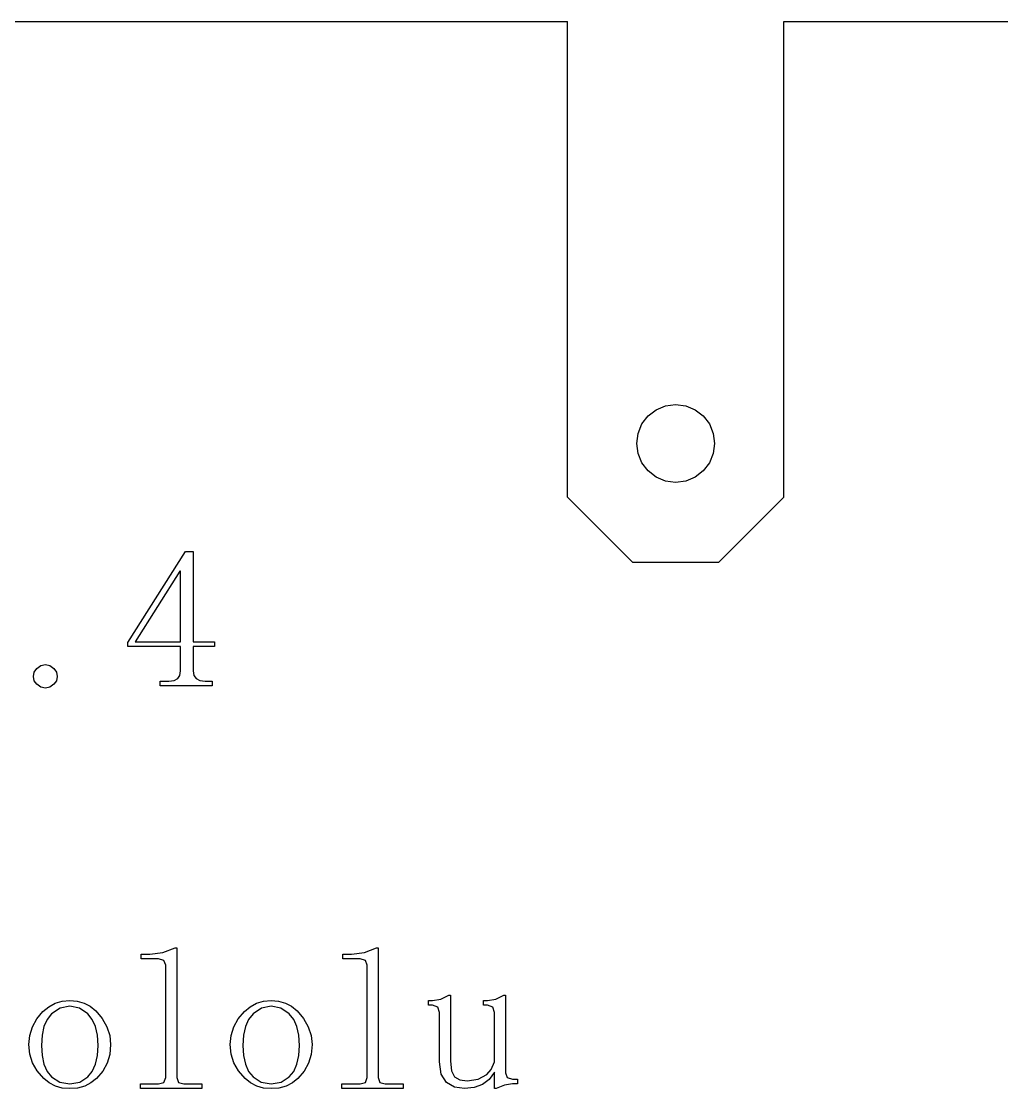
# Model space of a CAD drawing. Extents: x 0 to 621, y -370 to 0.
# Drawn here: x 139.69 to 185, y -289.4 to -240.06 of the extents above; entities that cross this region are included whole.
import ezdxf

# ---------------------------------------------------------------- set-up
doc = ezdxf.new("R2010")
doc.units = 0
doc.layers.get('0').update_dxf_attribs({"linetype": 'CONTINUOUS'})

# ---------------------------------------------------------------- blocks, each defined once
blk = doc.blocks.new('BLOCK_821')
at = {"color": 7}
blk.add_lwpolyline([(141.197, -270.706), (141.006, -270.843)], dxfattribs=at)
blk = doc.blocks.new('BLOCK_822')
at = {"color": 7}
blk.add_lwpolyline([(141.006, -270.843), (140.797, -270.888)], dxfattribs=at)
blk = doc.blocks.new('BLOCK_823')
at = {"color": 7}
blk.add_lwpolyline([(140.797, -270.888), (140.588, -270.843)], dxfattribs=at)
blk = doc.blocks.new('BLOCK_824')
at = {"color": 7}
blk.add_lwpolyline([(140.588, -270.843), (140.397, -270.706)], dxfattribs=at)
blk = doc.blocks.new('BLOCK_825')
at = {"color": 7}
blk.add_lwpolyline([(140.397, -270.706), (140.288, -270.543)], dxfattribs=at)
blk = doc.blocks.new('BLOCK_826')
at = {"color": 7}
blk.add_lwpolyline([(140.288, -270.543), (140.251, -270.343)], dxfattribs=at)
blk = doc.blocks.new('BLOCK_827')
at = {"color": 7}
blk.add_lwpolyline([(140.251, -270.343), (140.288, -270.143)], dxfattribs=at)
blk = doc.blocks.new('BLOCK_828')
at = {"color": 7}
blk.add_lwpolyline([(140.288, -270.143), (140.397, -269.979)], dxfattribs=at)
blk = doc.blocks.new('BLOCK_829')
at = {"color": 7}
blk.add_lwpolyline([(140.397, -269.979), (140.588, -269.843)], dxfattribs=at)
blk = doc.blocks.new('BLOCK_830')
at = {"color": 7}
blk.add_lwpolyline([(140.588, -269.843), (140.797, -269.797)], dxfattribs=at)
blk = doc.blocks.new('BLOCK_831')
at = {"color": 7}
blk.add_lwpolyline([(140.797, -269.797), (141.006, -269.843)], dxfattribs=at)
blk = doc.blocks.new('BLOCK_832')
at = {"color": 7}
blk.add_lwpolyline([(141.006, -269.843), (141.197, -269.979)], dxfattribs=at)
blk = doc.blocks.new('BLOCK_833')
at = {"color": 7}
blk.add_lwpolyline([(141.197, -269.979), (141.306, -270.143)], dxfattribs=at)
blk = doc.blocks.new('BLOCK_834')
at = {"color": 7}
blk.add_lwpolyline([(141.306, -270.143), (141.342, -270.343)], dxfattribs=at)
blk = doc.blocks.new('BLOCK_835')
at = {"color": 7}
blk.add_lwpolyline([(141.342, -270.343), (141.306, -270.543)], dxfattribs=at)
blk = doc.blocks.new('BLOCK_836')
at = {"color": 7}
blk.add_lwpolyline([(141.306, -270.543), (141.197, -270.706)], dxfattribs=at)
blk = doc.blocks.new('BLOCK_837')
at = {"color": 7}
blk.add_lwpolyline([(147.633, -270.088), (147.667, -270.295)], dxfattribs=at)
blk = doc.blocks.new('BLOCK_838')
at = {"color": 7}
blk.add_lwpolyline([(147.667, -270.295), (147.77, -270.443)], dxfattribs=at)
blk = doc.blocks.new('BLOCK_839')
at = {"color": 7}
blk.add_lwpolyline([(147.77, -270.443), (147.94, -270.531)], dxfattribs=at)
blk = doc.blocks.new('BLOCK_840')
at = {"color": 7}
blk.add_lwpolyline([(147.94, -270.531), (148.179, -270.561)], dxfattribs=at)
blk = doc.blocks.new('BLOCK_841')
at = {"color": 7}
blk.add_lwpolyline([(148.179, -270.561), (148.506, -270.561)], dxfattribs=at)
blk = doc.blocks.new('BLOCK_842')
at = {"color": 7}
blk.add_lwpolyline([(148.506, -270.561), (148.506, -270.779)], dxfattribs=at)
blk = doc.blocks.new('BLOCK_843')
at = {"color": 7}
blk.add_lwpolyline([(148.506, -270.779), (146.106, -270.779)], dxfattribs=at)
blk = doc.blocks.new('BLOCK_844')
at = {"color": 7}
blk.add_lwpolyline([(146.106, -270.779), (146.106, -270.561)], dxfattribs=at)
blk = doc.blocks.new('BLOCK_845')
at = {"color": 7}
blk.add_lwpolyline([(146.106, -270.561), (146.506, -270.561)], dxfattribs=at)
blk = doc.blocks.new('BLOCK_846')
at = {"color": 7}
blk.add_lwpolyline([(146.506, -270.561), (146.745, -270.531)], dxfattribs=at)
blk = doc.blocks.new('BLOCK_847')
at = {"color": 7}
blk.add_lwpolyline([(146.745, -270.531), (146.915, -270.443)], dxfattribs=at)
blk = doc.blocks.new('BLOCK_848')
at = {"color": 7}
blk.add_lwpolyline([(146.915, -270.443), (147.017, -270.295)], dxfattribs=at)
blk = doc.blocks.new('BLOCK_849')
at = {"color": 7}
blk.add_lwpolyline([(147.017, -270.295), (147.051, -270.088)], dxfattribs=at)
blk = doc.blocks.new('BLOCK_850')
at = {"color": 7}
blk.add_lwpolyline([(147.051, -270.088), (147.051, -268.961)], dxfattribs=at)
blk = doc.blocks.new('BLOCK_851')
at = {"color": 7}
blk.add_lwpolyline([(147.051, -268.961), (144.615, -268.961)], dxfattribs=at)
blk = doc.blocks.new('BLOCK_852')
at = {"color": 7}
blk.add_lwpolyline([(144.615, -268.961), (144.615, -268.779)], dxfattribs=at)
blk = doc.blocks.new('BLOCK_853')
at = {"color": 7}
blk.add_lwpolyline([(144.615, -268.779), (147.27, -264.561)], dxfattribs=at)
blk = doc.blocks.new('BLOCK_854')
at = {"color": 7}
blk.add_lwpolyline([(147.27, -264.561), (147.633, -264.561)], dxfattribs=at)
blk = doc.blocks.new('BLOCK_855')
at = {"color": 7}
blk.add_lwpolyline([(147.633, -264.561), (147.633, -268.743)], dxfattribs=at)
blk = doc.blocks.new('BLOCK_856')
at = {"color": 7}
blk.add_lwpolyline([(147.633, -268.743), (148.615, -268.743)], dxfattribs=at)
blk = doc.blocks.new('BLOCK_857')
at = {"color": 7}
blk.add_lwpolyline([(148.615, -268.743), (148.615, -268.961)], dxfattribs=at)
blk = doc.blocks.new('BLOCK_858')
at = {"color": 7}
blk.add_lwpolyline([(148.615, -268.961), (147.633, -268.961)], dxfattribs=at)
blk = doc.blocks.new('BLOCK_859')
at = {"color": 7}
blk.add_lwpolyline([(147.633, -268.961), (147.633, -270.088)], dxfattribs=at)
blk = doc.blocks.new('BLOCK_860')
at = {"color": 7}
blk.add_lwpolyline([(147.015, -265.47), (144.942, -268.743)], dxfattribs=at)
blk = doc.blocks.new('BLOCK_861')
at = {"color": 7}
blk.add_lwpolyline([(144.942, -268.743), (147.051, -268.743)], dxfattribs=at)
blk = doc.blocks.new('BLOCK_862')
at = {"color": 7}
blk.add_lwpolyline([(147.051, -268.743), (147.051, -265.47)], dxfattribs=at)
blk = doc.blocks.new('BLOCK_863')
at = {"color": 7}
blk.add_lwpolyline([(147.051, -265.47), (147.015, -265.47)], dxfattribs=at)
blk = doc.blocks.new('BLOCK_1643')
at = {"color": 7}
blk.add_lwpolyline([(141.924, -285.324), (142.272, -285.354)], dxfattribs=at)
blk = doc.blocks.new('BLOCK_1644')
at = {"color": 7}
blk.add_lwpolyline([(142.272, -285.354), (142.588, -285.443)], dxfattribs=at)
blk = doc.blocks.new('BLOCK_1645')
at = {"color": 7}
blk.add_lwpolyline([(142.588, -285.443), (142.872, -285.59)], dxfattribs=at)
blk = doc.blocks.new('BLOCK_1646')
at = {"color": 7}
blk.add_lwpolyline([(142.872, -285.59), (143.124, -285.797)], dxfattribs=at)
blk = doc.blocks.new('BLOCK_1647')
at = {"color": 7}
blk.add_lwpolyline([(143.124, -285.797), (143.426, -286.154)], dxfattribs=at)
blk = doc.blocks.new('BLOCK_1648')
at = {"color": 7}
blk.add_lwpolyline([(143.426, -286.154), (143.642, -286.534)], dxfattribs=at)
blk = doc.blocks.new('BLOCK_1649')
at = {"color": 7}
blk.add_lwpolyline([(143.642, -286.534), (143.772, -286.936)], dxfattribs=at)
blk = doc.blocks.new('BLOCK_1650')
at = {"color": 7}
blk.add_lwpolyline([(143.772, -286.936), (143.815, -287.361)], dxfattribs=at)
blk = doc.blocks.new('BLOCK_1651')
at = {"color": 7}
blk.add_lwpolyline([(143.815, -287.361), (143.774, -287.813)], dxfattribs=at)
blk = doc.blocks.new('BLOCK_1652')
at = {"color": 7}
blk.add_lwpolyline([(143.774, -287.813), (143.651, -288.224)], dxfattribs=at)
blk = doc.blocks.new('BLOCK_1653')
at = {"color": 7}
blk.add_lwpolyline([(143.651, -288.224), (143.447, -288.595)], dxfattribs=at)
blk = doc.blocks.new('BLOCK_1654')
at = {"color": 7}
blk.add_lwpolyline([(143.447, -288.595), (143.16, -288.924)], dxfattribs=at)
blk = doc.blocks.new('BLOCK_1655')
at = {"color": 7}
blk.add_lwpolyline([(143.16, -288.924), (142.906, -289.131)], dxfattribs=at)
blk = doc.blocks.new('BLOCK_1656')
at = {"color": 7}
blk.add_lwpolyline([(142.906, -289.131), (142.615, -289.279)], dxfattribs=at)
blk = doc.blocks.new('BLOCK_1657')
at = {"color": 7}
blk.add_lwpolyline([(142.615, -289.279), (142.288, -289.368)], dxfattribs=at)
blk = doc.blocks.new('BLOCK_1658')
at = {"color": 7}
blk.add_lwpolyline([(142.288, -289.368), (141.924, -289.397)], dxfattribs=at)
blk = doc.blocks.new('BLOCK_1659')
at = {"color": 7}
blk.add_lwpolyline([(141.924, -289.397), (141.576, -289.368)], dxfattribs=at)
blk = doc.blocks.new('BLOCK_1660')
at = {"color": 7}
blk.add_lwpolyline([(141.576, -289.368), (141.26, -289.279)], dxfattribs=at)
blk = doc.blocks.new('BLOCK_1661')
at = {"color": 7}
blk.add_lwpolyline([(141.26, -289.279), (140.976, -289.131)], dxfattribs=at)
blk = doc.blocks.new('BLOCK_1662')
at = {"color": 7}
blk.add_lwpolyline([(140.976, -289.131), (140.724, -288.924)], dxfattribs=at)
blk = doc.blocks.new('BLOCK_1663')
at = {"color": 7}
blk.add_lwpolyline([(140.724, -288.924), (140.422, -288.581)], dxfattribs=at)
blk = doc.blocks.new('BLOCK_1664')
at = {"color": 7}
blk.add_lwpolyline([(140.422, -288.581), (140.206, -288.206)], dxfattribs=at)
blk = doc.blocks.new('BLOCK_1665')
at = {"color": 7}
blk.add_lwpolyline([(140.206, -288.206), (140.076, -287.799)], dxfattribs=at)
blk = doc.blocks.new('BLOCK_1666')
at = {"color": 7}
blk.add_lwpolyline([(140.076, -287.799), (140.033, -287.361)], dxfattribs=at)
blk = doc.blocks.new('BLOCK_1667')
at = {"color": 7}
blk.add_lwpolyline([(140.033, -287.361), (140.074, -286.938)], dxfattribs=at)
blk = doc.blocks.new('BLOCK_1668')
at = {"color": 7}
blk.add_lwpolyline([(140.074, -286.938), (140.197, -286.543)], dxfattribs=at)
blk = doc.blocks.new('BLOCK_1669')
at = {"color": 7}
blk.add_lwpolyline([(140.197, -286.543), (140.401, -286.174)], dxfattribs=at)
blk = doc.blocks.new('BLOCK_1670')
at = {"color": 7}
blk.add_lwpolyline([(140.401, -286.174), (140.688, -285.834)], dxfattribs=at)
blk = doc.blocks.new('BLOCK_1671')
at = {"color": 7}
blk.add_lwpolyline([(140.688, -285.834), (140.956, -285.611)], dxfattribs=at)
blk = doc.blocks.new('BLOCK_1672')
at = {"color": 7}
blk.add_lwpolyline([(140.956, -285.611), (141.251, -285.452)], dxfattribs=at)
blk = doc.blocks.new('BLOCK_1673')
at = {"color": 7}
blk.add_lwpolyline([(141.251, -285.452), (141.574, -285.356)], dxfattribs=at)
blk = doc.blocks.new('BLOCK_1674')
at = {"color": 7}
blk.add_lwpolyline([(141.574, -285.356), (141.924, -285.324)], dxfattribs=at)
blk = doc.blocks.new('BLOCK_1675')
at = {"color": 7}
blk.add_lwpolyline([(141.924, -285.579), (141.479, -285.67)], dxfattribs=at)
blk = doc.blocks.new('BLOCK_1676')
at = {"color": 7}
blk.add_lwpolyline([(141.479, -285.67), (141.088, -285.943)], dxfattribs=at)
blk = doc.blocks.new('BLOCK_1677')
at = {"color": 7}
blk.add_lwpolyline([(141.088, -285.943), (140.881, -286.197)], dxfattribs=at)
blk = doc.blocks.new('BLOCK_1678')
at = {"color": 7}
blk.add_lwpolyline([(140.881, -286.197), (140.733, -286.524)], dxfattribs=at)
blk = doc.blocks.new('BLOCK_1679')
at = {"color": 7}
blk.add_lwpolyline([(140.733, -286.524), (140.645, -286.924)], dxfattribs=at)
blk = doc.blocks.new('BLOCK_1680')
at = {"color": 7}
blk.add_lwpolyline([(140.645, -286.924), (140.615, -287.397)], dxfattribs=at)
blk = doc.blocks.new('BLOCK_1681')
at = {"color": 7}
blk.add_lwpolyline([(140.615, -287.397), (140.645, -287.87)], dxfattribs=at)
blk = doc.blocks.new('BLOCK_1682')
at = {"color": 7}
blk.add_lwpolyline([(140.645, -287.87), (140.733, -288.27)], dxfattribs=at)
blk = doc.blocks.new('BLOCK_1683')
at = {"color": 7}
blk.add_lwpolyline([(140.733, -288.27), (140.881, -288.597)], dxfattribs=at)
blk = doc.blocks.new('BLOCK_1684')
at = {"color": 7}
blk.add_lwpolyline([(140.881, -288.597), (141.088, -288.852)], dxfattribs=at)
blk = doc.blocks.new('BLOCK_1685')
at = {"color": 7}
blk.add_lwpolyline([(141.088, -288.852), (141.46, -289.097)], dxfattribs=at)
blk = doc.blocks.new('BLOCK_1686')
at = {"color": 7}
blk.add_lwpolyline([(141.46, -289.097), (141.924, -289.179)], dxfattribs=at)
blk = doc.blocks.new('BLOCK_1687')
at = {"color": 7}
blk.add_lwpolyline([(141.924, -289.179), (142.388, -289.097)], dxfattribs=at)
blk = doc.blocks.new('BLOCK_1688')
at = {"color": 7}
blk.add_lwpolyline([(142.388, -289.097), (142.76, -288.852)], dxfattribs=at)
blk = doc.blocks.new('BLOCK_1689')
at = {"color": 7}
blk.add_lwpolyline([(142.76, -288.852), (142.967, -288.597)], dxfattribs=at)
blk = doc.blocks.new('BLOCK_1690')
at = {"color": 7}
blk.add_lwpolyline([(142.967, -288.597), (143.115, -288.27)], dxfattribs=at)
blk = doc.blocks.new('BLOCK_1691')
at = {"color": 7}
blk.add_lwpolyline([(143.115, -288.27), (143.204, -287.87)], dxfattribs=at)
blk = doc.blocks.new('BLOCK_1692')
at = {"color": 7}
blk.add_lwpolyline([(143.204, -287.87), (143.233, -287.397)], dxfattribs=at)
blk = doc.blocks.new('BLOCK_1693')
at = {"color": 7}
blk.add_lwpolyline([(143.233, -287.397), (143.204, -286.924)], dxfattribs=at)
blk = doc.blocks.new('BLOCK_1694')
at = {"color": 7}
blk.add_lwpolyline([(143.204, -286.924), (143.115, -286.524)], dxfattribs=at)
blk = doc.blocks.new('BLOCK_1695')
at = {"color": 7}
blk.add_lwpolyline([(143.115, -286.524), (142.967, -286.197)], dxfattribs=at)
blk = doc.blocks.new('BLOCK_1696')
at = {"color": 7}
blk.add_lwpolyline([(142.967, -286.197), (142.76, -285.943)], dxfattribs=at)
blk = doc.blocks.new('BLOCK_1697')
at = {"color": 7}
blk.add_lwpolyline([(142.76, -285.943), (142.37, -285.67)], dxfattribs=at)
blk = doc.blocks.new('BLOCK_1698')
at = {"color": 7}
blk.add_lwpolyline([(142.37, -285.67), (141.924, -285.579)], dxfattribs=at)
blk = doc.blocks.new('BLOCK_1699')
at = {"color": 7}
blk.add_lwpolyline([(145.633, -283.179), (146.233, -283.106)], dxfattribs=at)
blk = doc.blocks.new('BLOCK_1700')
at = {"color": 7}
blk.add_lwpolyline([(146.233, -283.106), (146.797, -282.888)], dxfattribs=at)
blk = doc.blocks.new('BLOCK_1701')
at = {"color": 7}
blk.add_lwpolyline([(146.797, -282.888), (146.87, -282.888)], dxfattribs=at)
blk = doc.blocks.new('BLOCK_1702')
at = {"color": 7}
blk.add_lwpolyline([(146.87, -282.888), (146.87, -288.888)], dxfattribs=at)
blk = doc.blocks.new('BLOCK_1703')
at = {"color": 7}
blk.add_lwpolyline([(146.87, -288.888), (146.951, -289.106)], dxfattribs=at)
blk = doc.blocks.new('BLOCK_1704')
at = {"color": 7}
blk.add_lwpolyline([(146.951, -289.106), (147.197, -289.179)], dxfattribs=at)
blk = doc.blocks.new('BLOCK_1705')
at = {"color": 7}
blk.add_lwpolyline([(147.197, -289.179), (148.033, -289.179)], dxfattribs=at)
blk = doc.blocks.new('BLOCK_1706')
at = {"color": 7}
blk.add_lwpolyline([(148.033, -289.179), (148.033, -289.397)], dxfattribs=at)
blk = doc.blocks.new('BLOCK_1707')
at = {"color": 7}
blk.add_lwpolyline([(148.033, -289.397), (145.197, -289.397)], dxfattribs=at)
blk = doc.blocks.new('BLOCK_1708')
at = {"color": 7}
blk.add_lwpolyline([(145.197, -289.397), (145.197, -289.179)], dxfattribs=at)
blk = doc.blocks.new('BLOCK_1709')
at = {"color": 7}
blk.add_lwpolyline([(145.197, -289.179), (146.033, -289.179)], dxfattribs=at)
blk = doc.blocks.new('BLOCK_1710')
at = {"color": 7}
blk.add_lwpolyline([(146.033, -289.179), (146.279, -289.106)], dxfattribs=at)
blk = doc.blocks.new('BLOCK_1711')
at = {"color": 7}
blk.add_lwpolyline([(146.279, -289.106), (146.36, -288.888)], dxfattribs=at)
blk = doc.blocks.new('BLOCK_1712')
at = {"color": 7}
blk.add_lwpolyline([(146.36, -288.888), (146.36, -283.688)], dxfattribs=at)
blk = doc.blocks.new('BLOCK_1713')
at = {"color": 7}
blk.add_lwpolyline([(146.36, -283.688), (146.279, -283.47)], dxfattribs=at)
blk = doc.blocks.new('BLOCK_1714')
at = {"color": 7}
blk.add_lwpolyline([(146.279, -283.47), (146.033, -283.397)], dxfattribs=at)
blk = doc.blocks.new('BLOCK_1715')
at = {"color": 7}
blk.add_lwpolyline([(146.033, -283.397), (145.233, -283.397)], dxfattribs=at)
blk = doc.blocks.new('BLOCK_1716')
at = {"color": 7}
blk.add_lwpolyline([(145.233, -283.397), (145.233, -283.179)], dxfattribs=at)
blk = doc.blocks.new('BLOCK_1717')
at = {"color": 7}
blk.add_lwpolyline([(145.233, -283.179), (145.633, -283.179)], dxfattribs=at)
blk = doc.blocks.new('BLOCK_1718')
at = {"color": 7}
blk.add_lwpolyline([(151.233, -285.324), (151.581, -285.354)], dxfattribs=at)
blk = doc.blocks.new('BLOCK_1719')
at = {"color": 7}
blk.add_lwpolyline([(151.581, -285.354), (151.897, -285.443)], dxfattribs=at)
blk = doc.blocks.new('BLOCK_1720')
at = {"color": 7}
blk.add_lwpolyline([(151.897, -285.443), (152.181, -285.59)], dxfattribs=at)
blk = doc.blocks.new('BLOCK_1721')
at = {"color": 7}
blk.add_lwpolyline([(152.181, -285.59), (152.433, -285.797)], dxfattribs=at)
blk = doc.blocks.new('BLOCK_1722')
at = {"color": 7}
blk.add_lwpolyline([(152.433, -285.797), (152.735, -286.154)], dxfattribs=at)
blk = doc.blocks.new('BLOCK_1723')
at = {"color": 7}
blk.add_lwpolyline([(152.735, -286.154), (152.951, -286.534)], dxfattribs=at)
blk = doc.blocks.new('BLOCK_1724')
at = {"color": 7}
blk.add_lwpolyline([(152.951, -286.534), (153.081, -286.936)], dxfattribs=at)
blk = doc.blocks.new('BLOCK_1725')
at = {"color": 7}
blk.add_lwpolyline([(153.081, -286.936), (153.124, -287.361)], dxfattribs=at)
blk = doc.blocks.new('BLOCK_1726')
at = {"color": 7}
blk.add_lwpolyline([(153.124, -287.361), (153.083, -287.813)], dxfattribs=at)
blk = doc.blocks.new('BLOCK_1727')
at = {"color": 7}
blk.add_lwpolyline([(153.083, -287.813), (152.96, -288.224)], dxfattribs=at)
blk = doc.blocks.new('BLOCK_1728')
at = {"color": 7}
blk.add_lwpolyline([(152.96, -288.224), (152.756, -288.595)], dxfattribs=at)
blk = doc.blocks.new('BLOCK_1729')
at = {"color": 7}
blk.add_lwpolyline([(152.756, -288.595), (152.47, -288.924)], dxfattribs=at)
blk = doc.blocks.new('BLOCK_1730')
at = {"color": 7}
blk.add_lwpolyline([(152.47, -288.924), (152.215, -289.131)], dxfattribs=at)
blk = doc.blocks.new('BLOCK_1731')
at = {"color": 7}
blk.add_lwpolyline([(152.215, -289.131), (151.924, -289.279)], dxfattribs=at)
blk = doc.blocks.new('BLOCK_1732')
at = {"color": 7}
blk.add_lwpolyline([(151.924, -289.279), (151.597, -289.368)], dxfattribs=at)
blk = doc.blocks.new('BLOCK_1733')
at = {"color": 7}
blk.add_lwpolyline([(151.597, -289.368), (151.233, -289.397)], dxfattribs=at)
blk = doc.blocks.new('BLOCK_1734')
at = {"color": 7}
blk.add_lwpolyline([(151.233, -289.397), (150.885, -289.368)], dxfattribs=at)
blk = doc.blocks.new('BLOCK_1735')
at = {"color": 7}
blk.add_lwpolyline([(150.885, -289.368), (150.57, -289.279)], dxfattribs=at)
blk = doc.blocks.new('BLOCK_1736')
at = {"color": 7}
blk.add_lwpolyline([(150.57, -289.279), (150.285, -289.131)], dxfattribs=at)
blk = doc.blocks.new('BLOCK_1737')
at = {"color": 7}
blk.add_lwpolyline([(150.285, -289.131), (150.033, -288.924)], dxfattribs=at)
blk = doc.blocks.new('BLOCK_1738')
at = {"color": 7}
blk.add_lwpolyline([(150.033, -288.924), (149.731, -288.581)], dxfattribs=at)
blk = doc.blocks.new('BLOCK_1739')
at = {"color": 7}
blk.add_lwpolyline([(149.731, -288.581), (149.515, -288.206)], dxfattribs=at)
blk = doc.blocks.new('BLOCK_1740')
at = {"color": 7}
blk.add_lwpolyline([(149.515, -288.206), (149.385, -287.799)], dxfattribs=at)
blk = doc.blocks.new('BLOCK_1741')
at = {"color": 7}
blk.add_lwpolyline([(149.385, -287.799), (149.342, -287.361)], dxfattribs=at)
blk = doc.blocks.new('BLOCK_1742')
at = {"color": 7}
blk.add_lwpolyline([(149.342, -287.361), (149.383, -286.938)], dxfattribs=at)
blk = doc.blocks.new('BLOCK_1743')
at = {"color": 7}
blk.add_lwpolyline([(149.383, -286.938), (149.506, -286.543)], dxfattribs=at)
blk = doc.blocks.new('BLOCK_1744')
at = {"color": 7}
blk.add_lwpolyline([(149.506, -286.543), (149.71, -286.174)], dxfattribs=at)
blk = doc.blocks.new('BLOCK_1745')
at = {"color": 7}
blk.add_lwpolyline([(149.71, -286.174), (149.997, -285.834)], dxfattribs=at)
blk = doc.blocks.new('BLOCK_1746')
at = {"color": 7}
blk.add_lwpolyline([(149.997, -285.834), (150.265, -285.611)], dxfattribs=at)
blk = doc.blocks.new('BLOCK_1747')
at = {"color": 7}
blk.add_lwpolyline([(150.265, -285.611), (150.56, -285.452)], dxfattribs=at)
blk = doc.blocks.new('BLOCK_1748')
at = {"color": 7}
blk.add_lwpolyline([(150.56, -285.452), (150.883, -285.356)], dxfattribs=at)
blk = doc.blocks.new('BLOCK_1749')
at = {"color": 7}
blk.add_lwpolyline([(150.883, -285.356), (151.233, -285.324)], dxfattribs=at)
blk = doc.blocks.new('BLOCK_1750')
at = {"color": 7}
blk.add_lwpolyline([(151.233, -285.579), (150.788, -285.67)], dxfattribs=at)
blk = doc.blocks.new('BLOCK_1751')
at = {"color": 7}
blk.add_lwpolyline([(150.788, -285.67), (150.397, -285.943)], dxfattribs=at)
blk = doc.blocks.new('BLOCK_1752')
at = {"color": 7}
blk.add_lwpolyline([(150.397, -285.943), (150.19, -286.197)], dxfattribs=at)
blk = doc.blocks.new('BLOCK_1753')
at = {"color": 7}
blk.add_lwpolyline([(150.19, -286.197), (150.042, -286.524)], dxfattribs=at)
blk = doc.blocks.new('BLOCK_1754')
at = {"color": 7}
blk.add_lwpolyline([(150.042, -286.524), (149.954, -286.924)], dxfattribs=at)
blk = doc.blocks.new('BLOCK_1755')
at = {"color": 7}
blk.add_lwpolyline([(149.954, -286.924), (149.924, -287.397)], dxfattribs=at)
blk = doc.blocks.new('BLOCK_1756')
at = {"color": 7}
blk.add_lwpolyline([(149.924, -287.397), (149.954, -287.87)], dxfattribs=at)
blk = doc.blocks.new('BLOCK_1757')
at = {"color": 7}
blk.add_lwpolyline([(149.954, -287.87), (150.042, -288.27)], dxfattribs=at)
blk = doc.blocks.new('BLOCK_1758')
at = {"color": 7}
blk.add_lwpolyline([(150.042, -288.27), (150.19, -288.597)], dxfattribs=at)
blk = doc.blocks.new('BLOCK_1759')
at = {"color": 7}
blk.add_lwpolyline([(150.19, -288.597), (150.397, -288.852)], dxfattribs=at)
blk = doc.blocks.new('BLOCK_1760')
at = {"color": 7}
blk.add_lwpolyline([(150.397, -288.852), (150.77, -289.097)], dxfattribs=at)
blk = doc.blocks.new('BLOCK_1761')
at = {"color": 7}
blk.add_lwpolyline([(150.77, -289.097), (151.233, -289.179)], dxfattribs=at)
blk = doc.blocks.new('BLOCK_1762')
at = {"color": 7}
blk.add_lwpolyline([(151.233, -289.179), (151.697, -289.097)], dxfattribs=at)
blk = doc.blocks.new('BLOCK_1763')
at = {"color": 7}
blk.add_lwpolyline([(151.697, -289.097), (152.07, -288.852)], dxfattribs=at)
blk = doc.blocks.new('BLOCK_1764')
at = {"color": 7}
blk.add_lwpolyline([(152.07, -288.852), (152.276, -288.597)], dxfattribs=at)
blk = doc.blocks.new('BLOCK_1765')
at = {"color": 7}
blk.add_lwpolyline([(152.276, -288.597), (152.424, -288.27)], dxfattribs=at)
blk = doc.blocks.new('BLOCK_1766')
at = {"color": 7}
blk.add_lwpolyline([(152.424, -288.27), (152.513, -287.87)], dxfattribs=at)
blk = doc.blocks.new('BLOCK_1767')
at = {"color": 7}
blk.add_lwpolyline([(152.513, -287.87), (152.542, -287.397)], dxfattribs=at)
blk = doc.blocks.new('BLOCK_1768')
at = {"color": 7}
blk.add_lwpolyline([(152.542, -287.397), (152.513, -286.924)], dxfattribs=at)
blk = doc.blocks.new('BLOCK_1769')
at = {"color": 7}
blk.add_lwpolyline([(152.513, -286.924), (152.424, -286.524)], dxfattribs=at)
blk = doc.blocks.new('BLOCK_1770')
at = {"color": 7}
blk.add_lwpolyline([(152.424, -286.524), (152.276, -286.197)], dxfattribs=at)
blk = doc.blocks.new('BLOCK_1771')
at = {"color": 7}
blk.add_lwpolyline([(152.276, -286.197), (152.07, -285.943)], dxfattribs=at)
blk = doc.blocks.new('BLOCK_1772')
at = {"color": 7}
blk.add_lwpolyline([(152.07, -285.943), (151.679, -285.67)], dxfattribs=at)
blk = doc.blocks.new('BLOCK_1773')
at = {"color": 7}
blk.add_lwpolyline([(151.679, -285.67), (151.233, -285.579)], dxfattribs=at)
blk = doc.blocks.new('BLOCK_1774')
at = {"color": 7}
blk.add_lwpolyline([(154.942, -283.179), (155.542, -283.106)], dxfattribs=at)
blk = doc.blocks.new('BLOCK_1775')
at = {"color": 7}
blk.add_lwpolyline([(155.542, -283.106), (156.106, -282.888)], dxfattribs=at)
blk = doc.blocks.new('BLOCK_1776')
at = {"color": 7}
blk.add_lwpolyline([(156.106, -282.888), (156.179, -282.888)], dxfattribs=at)
blk = doc.blocks.new('BLOCK_1777')
at = {"color": 7}
blk.add_lwpolyline([(156.179, -282.888), (156.179, -288.888)], dxfattribs=at)
blk = doc.blocks.new('BLOCK_1778')
at = {"color": 7}
blk.add_lwpolyline([(156.179, -288.888), (156.26, -289.106)], dxfattribs=at)
blk = doc.blocks.new('BLOCK_1779')
at = {"color": 7}
blk.add_lwpolyline([(156.26, -289.106), (156.506, -289.179)], dxfattribs=at)
blk = doc.blocks.new('BLOCK_1780')
at = {"color": 7}
blk.add_lwpolyline([(156.506, -289.179), (157.342, -289.179)], dxfattribs=at)
blk = doc.blocks.new('BLOCK_1781')
at = {"color": 7}
blk.add_lwpolyline([(157.342, -289.179), (157.342, -289.397)], dxfattribs=at)
blk = doc.blocks.new('BLOCK_1782')
at = {"color": 7}
blk.add_lwpolyline([(157.342, -289.397), (154.506, -289.397)], dxfattribs=at)
blk = doc.blocks.new('BLOCK_1783')
at = {"color": 7}
blk.add_lwpolyline([(154.506, -289.397), (154.506, -289.179)], dxfattribs=at)
blk = doc.blocks.new('BLOCK_1784')
at = {"color": 7}
blk.add_lwpolyline([(154.506, -289.179), (155.342, -289.179)], dxfattribs=at)
blk = doc.blocks.new('BLOCK_1785')
at = {"color": 7}
blk.add_lwpolyline([(155.342, -289.179), (155.588, -289.106)], dxfattribs=at)
blk = doc.blocks.new('BLOCK_1786')
at = {"color": 7}
blk.add_lwpolyline([(155.588, -289.106), (155.67, -288.888)], dxfattribs=at)
blk = doc.blocks.new('BLOCK_1787')
at = {"color": 7}
blk.add_lwpolyline([(155.67, -288.888), (155.67, -283.688)], dxfattribs=at)
blk = doc.blocks.new('BLOCK_1788')
at = {"color": 7}
blk.add_lwpolyline([(155.67, -283.688), (155.588, -283.47)], dxfattribs=at)
blk = doc.blocks.new('BLOCK_1789')
at = {"color": 7}
blk.add_lwpolyline([(155.588, -283.47), (155.342, -283.397)], dxfattribs=at)
blk = doc.blocks.new('BLOCK_1790')
at = {"color": 7}
blk.add_lwpolyline([(155.342, -283.397), (154.542, -283.397)], dxfattribs=at)
blk = doc.blocks.new('BLOCK_1791')
at = {"color": 7}
blk.add_lwpolyline([(154.542, -283.397), (154.542, -283.179)], dxfattribs=at)
blk = doc.blocks.new('BLOCK_1792')
at = {"color": 7}
blk.add_lwpolyline([(154.542, -283.179), (154.942, -283.179)], dxfattribs=at)
blk = doc.blocks.new('BLOCK_1793')
at = {"color": 7}
blk.add_lwpolyline([(159.524, -288.124), (159.57, -288.579)], dxfattribs=at)
blk = doc.blocks.new('BLOCK_1794')
at = {"color": 7}
blk.add_lwpolyline([(159.57, -288.579), (159.706, -288.852)], dxfattribs=at)
blk = doc.blocks.new('BLOCK_1795')
at = {"color": 7}
blk.add_lwpolyline([(159.706, -288.852), (159.96, -288.988)], dxfattribs=at)
blk = doc.blocks.new('BLOCK_1796')
at = {"color": 7}
blk.add_lwpolyline([(159.96, -288.988), (160.288, -289.034)], dxfattribs=at)
blk = doc.blocks.new('BLOCK_1797')
at = {"color": 7}
blk.add_lwpolyline([(160.288, -289.034), (160.806, -288.961)], dxfattribs=at)
blk = doc.blocks.new('BLOCK_1798')
at = {"color": 7}
blk.add_lwpolyline([(160.806, -288.961), (161.197, -288.743)], dxfattribs=at)
blk = doc.blocks.new('BLOCK_1799')
at = {"color": 7}
blk.add_lwpolyline([(161.197, -288.743), (161.397, -288.506)], dxfattribs=at)
blk = doc.blocks.new('BLOCK_1800')
at = {"color": 7}
blk.add_lwpolyline([(161.397, -288.506), (161.56, -288.161)], dxfattribs=at)
blk = doc.blocks.new('BLOCK_1801')
at = {"color": 7}
blk.add_lwpolyline([(161.56, -288.161), (161.56, -285.87)], dxfattribs=at)
blk = doc.blocks.new('BLOCK_1802')
at = {"color": 7}
blk.add_lwpolyline([(161.56, -285.87), (161.479, -285.624)], dxfattribs=at)
blk = doc.blocks.new('BLOCK_1803')
at = {"color": 7}
blk.add_lwpolyline([(161.479, -285.624), (161.233, -285.543)], dxfattribs=at)
blk = doc.blocks.new('BLOCK_1804')
at = {"color": 7}
blk.add_lwpolyline([(161.233, -285.543), (161.051, -285.543)], dxfattribs=at)
blk = doc.blocks.new('BLOCK_1805')
at = {"color": 7}
blk.add_lwpolyline([(161.051, -285.543), (161.051, -285.324)], dxfattribs=at)
blk = doc.blocks.new('BLOCK_1806')
at = {"color": 7}
blk.add_lwpolyline([(161.051, -285.324), (161.233, -285.324)], dxfattribs=at)
blk = doc.blocks.new('BLOCK_1807')
at = {"color": 7}
blk.add_lwpolyline([(161.233, -285.324), (161.624, -285.261)], dxfattribs=at)
blk = doc.blocks.new('BLOCK_1808')
at = {"color": 7}
blk.add_lwpolyline([(161.624, -285.261), (161.997, -285.07)], dxfattribs=at)
blk = doc.blocks.new('BLOCK_1809')
at = {"color": 7}
blk.add_lwpolyline([(161.997, -285.07), (162.07, -285.07)], dxfattribs=at)
blk = doc.blocks.new('BLOCK_1810')
at = {"color": 7}
blk.add_lwpolyline([(162.07, -285.07), (162.07, -288.67)], dxfattribs=at)
blk = doc.blocks.new('BLOCK_1811')
at = {"color": 7}
blk.add_lwpolyline([(162.07, -288.67), (162.151, -288.888)], dxfattribs=at)
blk = doc.blocks.new('BLOCK_1812')
at = {"color": 7}
blk.add_lwpolyline([(162.151, -288.888), (162.397, -288.961)], dxfattribs=at)
blk = doc.blocks.new('BLOCK_1813')
at = {"color": 7}
blk.add_lwpolyline([(162.397, -288.961), (162.615, -288.961)], dxfattribs=at)
blk = doc.blocks.new('BLOCK_1814')
at = {"color": 7}
blk.add_lwpolyline([(162.615, -288.961), (162.615, -289.179)], dxfattribs=at)
blk = doc.blocks.new('BLOCK_1815')
at = {"color": 7}
blk.add_lwpolyline([(162.615, -289.179), (162.397, -289.179)], dxfattribs=at)
blk = doc.blocks.new('BLOCK_1816')
at = {"color": 7}
blk.add_lwpolyline([(162.397, -289.179), (162.024, -289.234)], dxfattribs=at)
blk = doc.blocks.new('BLOCK_1817')
at = {"color": 7}
blk.add_lwpolyline([(162.024, -289.234), (161.633, -289.397)], dxfattribs=at)
blk = doc.blocks.new('BLOCK_1818')
at = {"color": 7}
blk.add_lwpolyline([(161.633, -289.397), (161.56, -289.397)], dxfattribs=at)
blk = doc.blocks.new('BLOCK_1819')
at = {"color": 7}
blk.add_lwpolyline([(161.56, -289.397), (161.56, -288.634)], dxfattribs=at)
blk = doc.blocks.new('BLOCK_1820')
at = {"color": 7}
blk.add_lwpolyline([(161.56, -288.634), (161.31, -288.968)], dxfattribs=at)
blk = doc.blocks.new('BLOCK_1821')
at = {"color": 7}
blk.add_lwpolyline([(161.31, -288.968), (160.997, -289.206)], dxfattribs=at)
blk = doc.blocks.new('BLOCK_1822')
at = {"color": 7}
blk.add_lwpolyline([(160.997, -289.206), (160.62, -289.349)], dxfattribs=at)
blk = doc.blocks.new('BLOCK_1823')
at = {"color": 7}
blk.add_lwpolyline([(160.62, -289.349), (160.179, -289.397)], dxfattribs=at)
blk = doc.blocks.new('BLOCK_1824')
at = {"color": 7}
blk.add_lwpolyline([(160.179, -289.397), (159.715, -289.324)], dxfattribs=at)
blk = doc.blocks.new('BLOCK_1825')
at = {"color": 7}
blk.add_lwpolyline([(159.715, -289.324), (159.342, -289.106)], dxfattribs=at)
blk = doc.blocks.new('BLOCK_1826')
at = {"color": 7}
blk.add_lwpolyline([(159.342, -289.106), (159.097, -288.724)], dxfattribs=at)
blk = doc.blocks.new('BLOCK_1827')
at = {"color": 7}
blk.add_lwpolyline([(159.097, -288.724), (159.015, -288.161)], dxfattribs=at)
blk = doc.blocks.new('BLOCK_1828')
at = {"color": 7}
blk.add_lwpolyline([(159.015, -288.161), (159.015, -285.87)], dxfattribs=at)
blk = doc.blocks.new('BLOCK_1829')
at = {"color": 7}
blk.add_lwpolyline([(159.015, -285.87), (158.933, -285.624)], dxfattribs=at)
blk = doc.blocks.new('BLOCK_1830')
at = {"color": 7}
blk.add_lwpolyline([(158.933, -285.624), (158.688, -285.543)], dxfattribs=at)
blk = doc.blocks.new('BLOCK_1831')
at = {"color": 7}
blk.add_lwpolyline([(158.688, -285.543), (158.506, -285.543)], dxfattribs=at)
blk = doc.blocks.new('BLOCK_1832')
at = {"color": 7}
blk.add_lwpolyline([(158.506, -285.543), (158.506, -285.324)], dxfattribs=at)
blk = doc.blocks.new('BLOCK_1833')
at = {"color": 7}
blk.add_lwpolyline([(158.506, -285.324), (158.688, -285.324)], dxfattribs=at)
blk = doc.blocks.new('BLOCK_1834')
at = {"color": 7}
blk.add_lwpolyline([(158.688, -285.324), (159.079, -285.261)], dxfattribs=at)
blk = doc.blocks.new('BLOCK_1835')
at = {"color": 7}
blk.add_lwpolyline([(159.079, -285.261), (159.451, -285.07)], dxfattribs=at)
blk = doc.blocks.new('BLOCK_1836')
at = {"color": 7}
blk.add_lwpolyline([(159.451, -285.07), (159.524, -285.07)], dxfattribs=at)
blk = doc.blocks.new('BLOCK_1837')
at = {"color": 7}
blk.add_lwpolyline([(159.524, -285.07), (159.524, -288.124)], dxfattribs=at)
blk = doc.blocks.new('BLOCK_3070')
at = {"color": 7}
blk.add_lwpolyline([(167.93, -265.064), (171.93, -265.064)], dxfattribs=at)
blk = doc.blocks.new('BLOCK_3072')
at = {"color": 7}
blk.add_lwpolyline([(170.83, -261.134), (170.396, -261.313)], dxfattribs=at)
blk = doc.blocks.new('BLOCK_3073')
at = {"color": 7}
blk.add_lwpolyline([(170.396, -261.313), (169.93, -261.375)], dxfattribs=at)
blk = doc.blocks.new('BLOCK_3074')
at = {"color": 7}
blk.add_lwpolyline([(168.372, -260.475), (168.192, -260.041)], dxfattribs=at)
blk = doc.blocks.new('BLOCK_3075')
at = {"color": 7}
blk.add_lwpolyline([(168.192, -259.109), (168.372, -258.675)], dxfattribs=at)
blk = doc.blocks.new('BLOCK_3076')
at = {"color": 7}
blk.add_lwpolyline([(169.464, -257.836), (169.93, -257.775)], dxfattribs=at)
blk = doc.blocks.new('BLOCK_3077')
at = {"color": 7}
blk.add_lwpolyline([(171.203, -258.302), (171.489, -258.675)], dxfattribs=at)
blk = doc.blocks.new('BLOCK_3078')
at = {"color": 7}
blk.add_lwpolyline([(171.669, -259.109), (171.73, -259.575)], dxfattribs=at)
blk = doc.blocks.new('BLOCK_3079')
at = {"color": 7}
blk.add_lwpolyline([(171.73, -259.575), (171.669, -260.041)], dxfattribs=at)
blk = doc.blocks.new('BLOCK_3080')
at = {"color": 7}
blk.add_lwpolyline([(171.669, -260.041), (171.489, -260.475)], dxfattribs=at)
blk = doc.blocks.new('BLOCK_3081')
at = {"color": 7}
blk.add_lwpolyline([(171.489, -260.475), (171.203, -260.847)], dxfattribs=at)
blk = doc.blocks.new('BLOCK_3082')
at = {"color": 7}
blk.add_lwpolyline([(169.03, -258.016), (169.464, -257.836)], dxfattribs=at)
blk = doc.blocks.new('BLOCK_3083')
at = {"color": 7}
blk.add_lwpolyline([(171.489, -258.675), (171.669, -259.109)], dxfattribs=at)
blk = doc.blocks.new('BLOCK_3084')
at = {"color": 7}
blk.add_lwpolyline([(169.93, -257.775), (170.396, -257.836)], dxfattribs=at)
blk = doc.blocks.new('BLOCK_3085')
at = {"color": 7}
blk.add_lwpolyline([(171.203, -260.847), (170.83, -261.134)], dxfattribs=at)
blk = doc.blocks.new('BLOCK_3086')
at = {"color": 7}
blk.add_lwpolyline([(168.13, -259.575), (168.192, -259.109)], dxfattribs=at)
blk = doc.blocks.new('BLOCK_3087')
at = {"color": 7}
blk.add_lwpolyline([(168.372, -258.675), (168.658, -258.302)], dxfattribs=at)
blk = doc.blocks.new('BLOCK_3088')
at = {"color": 7}
blk.add_lwpolyline([(168.192, -260.041), (168.13, -259.575)], dxfattribs=at)
blk = doc.blocks.new('BLOCK_3089')
at = {"color": 7}
blk.add_lwpolyline([(169.93, -261.375), (169.464, -261.313)], dxfattribs=at)
blk = doc.blocks.new('BLOCK_3090')
at = {"color": 7}
blk.add_lwpolyline([(170.83, -258.016), (171.203, -258.302)], dxfattribs=at)
blk = doc.blocks.new('BLOCK_3091')
at = {"color": 7}
blk.add_lwpolyline([(168.658, -260.847), (168.372, -260.475)], dxfattribs=at)
blk = doc.blocks.new('BLOCK_3092')
at = {"color": 7}
blk.add_lwpolyline([(169.464, -261.313), (169.03, -261.134)], dxfattribs=at)
blk = doc.blocks.new('BLOCK_3093')
at = {"color": 7}
blk.add_lwpolyline([(168.658, -258.302), (169.03, -258.016)], dxfattribs=at)
blk = doc.blocks.new('BLOCK_3094')
at = {"color": 7}
blk.add_lwpolyline([(169.03, -261.134), (168.658, -260.847)], dxfattribs=at)
blk = doc.blocks.new('BLOCK_3095')
at = {"color": 7}
blk.add_lwpolyline([(170.396, -257.836), (170.83, -258.016)], dxfattribs=at)
blk = doc.blocks.new('BLOCK_3071')
for name in ['BLOCK_3082', 'BLOCK_3076', 'BLOCK_3084', 'BLOCK_3095', 'BLOCK_3087', 'BLOCK_3093', 'BLOCK_3090', 'BLOCK_3077', 'BLOCK_3075', 'BLOCK_3083', 'BLOCK_3086', 'BLOCK_3078', 'BLOCK_3088', 'BLOCK_3079', 'BLOCK_3074', 'BLOCK_3091', 'BLOCK_3081', 'BLOCK_3080', 'BLOCK_3094', 'BLOCK_3085', 'BLOCK_3092', 'BLOCK_3089', 'BLOCK_3073', 'BLOCK_3072']:
    blk.add_blockref(name, (0, 0))
blk = doc.blocks.new('BLOCK_3096')
at = {"color": 7}
blk.add_lwpolyline([(174.93, -262.064), (171.93, -265.064)], dxfattribs=at)
blk = doc.blocks.new('BLOCK_3097')
at = {"color": 7}
blk.add_lwpolyline([(167.93, -265.064), (164.93, -262.064)], dxfattribs=at)

msp = doc.modelspace()

# ---------------------------------------------------------------- linework, layer by layer
at = {"color": 7}
for points in [[(91.93, -240.064), (164.93, -240.064)], [(164.93, -262.064), (164.93, -240.064)], [(174.93, -262.064), (174.93, -240.064)], [(174.93, -240.064), (247.93, -240.064)]]:
    msp.add_lwpolyline(points, dxfattribs=at)

# ---------------------------------------------------------------- block references
for name in ['BLOCK_3071', 'BLOCK_3097', 'BLOCK_3096', 'BLOCK_853', 'BLOCK_854', 'BLOCK_855', 'BLOCK_3070', 'BLOCK_860', 'BLOCK_863', 'BLOCK_862', 'BLOCK_852', 'BLOCK_861', 'BLOCK_856', 'BLOCK_857', 'BLOCK_851', 'BLOCK_850', 'BLOCK_858', 'BLOCK_859', 'BLOCK_829', 'BLOCK_830', 'BLOCK_831', 'BLOCK_832', 'BLOCK_827', 'BLOCK_826', 'BLOCK_828', 'BLOCK_833', 'BLOCK_834', 'BLOCK_835', 'BLOCK_848', 'BLOCK_849', 'BLOCK_837', 'BLOCK_838', 'BLOCK_825', 'BLOCK_824', 'BLOCK_821', 'BLOCK_836', 'BLOCK_844', 'BLOCK_845', 'BLOCK_843', 'BLOCK_846', 'BLOCK_847', 'BLOCK_839', 'BLOCK_840', 'BLOCK_841', 'BLOCK_842', 'BLOCK_823', 'BLOCK_822', 'BLOCK_1699', 'BLOCK_1700', 'BLOCK_1701', 'BLOCK_1702', 'BLOCK_1774', 'BLOCK_1775', 'BLOCK_1776', 'BLOCK_1777', 'BLOCK_1716', 'BLOCK_1717', 'BLOCK_1715', 'BLOCK_1714', 'BLOCK_1713', 'BLOCK_1791', 'BLOCK_1792', 'BLOCK_1790', 'BLOCK_1789', 'BLOCK_1788', 'BLOCK_1712', 'BLOCK_1787', 'BLOCK_1835', 'BLOCK_1836', 'BLOCK_1837', 'BLOCK_1808', 'BLOCK_1809', 'BLOCK_1810', 'BLOCK_1671', 'BLOCK_1672', 'BLOCK_1673', 'BLOCK_1675', 'BLOCK_1674', 'BLOCK_1643', 'BLOCK_1698', 'BLOCK_1644', 'BLOCK_1645', 'BLOCK_1646', 'BLOCK_1746', 'BLOCK_1747', 'BLOCK_1748', 'BLOCK_1750', 'BLOCK_1749', 'BLOCK_1718', 'BLOCK_1773', 'BLOCK_1719', 'BLOCK_1720', 'BLOCK_1721', 'BLOCK_1832', 'BLOCK_1833', 'BLOCK_1831', 'BLOCK_1834', 'BLOCK_1830', 'BLOCK_1829', 'BLOCK_1805', 'BLOCK_1806', 'BLOCK_1804', 'BLOCK_1807', 'BLOCK_1803', 'BLOCK_1802', 'BLOCK_1670', 'BLOCK_1677', 'BLOCK_1676', 'BLOCK_1697', 'BLOCK_1696', 'BLOCK_1647', 'BLOCK_1745', 'BLOCK_1752', 'BLOCK_1751', 'BLOCK_1772', 'BLOCK_1771', 'BLOCK_1722', 'BLOCK_1828', 'BLOCK_1801', 'BLOCK_1668', 'BLOCK_1669', 'BLOCK_1679', 'BLOCK_1678', 'BLOCK_1695', 'BLOCK_1694', 'BLOCK_1648', 'BLOCK_1649', 'BLOCK_1743', 'BLOCK_1744', 'BLOCK_1754', 'BLOCK_1753', 'BLOCK_1770', 'BLOCK_1769', 'BLOCK_1723', 'BLOCK_1724', 'BLOCK_1667', 'BLOCK_1680', 'BLOCK_1693', 'BLOCK_1650', 'BLOCK_1742', 'BLOCK_1755', 'BLOCK_1768', 'BLOCK_1725', 'BLOCK_1666', 'BLOCK_1681', 'BLOCK_1692', 'BLOCK_1651', 'BLOCK_1741', 'BLOCK_1756', 'BLOCK_1767', 'BLOCK_1726', 'BLOCK_1665', 'BLOCK_1682', 'BLOCK_1691', 'BLOCK_1652', 'BLOCK_1740', 'BLOCK_1757', 'BLOCK_1766', 'BLOCK_1727', 'BLOCK_1664', 'BLOCK_1663', 'BLOCK_1683', 'BLOCK_1684', 'BLOCK_1689', 'BLOCK_1690', 'BLOCK_1654', 'BLOCK_1653', 'BLOCK_1739', 'BLOCK_1738', 'BLOCK_1758', 'BLOCK_1759', 'BLOCK_1764', 'BLOCK_1765', 'BLOCK_1729', 'BLOCK_1728', 'BLOCK_1827', 'BLOCK_1793', 'BLOCK_1794', 'BLOCK_1799', 'BLOCK_1800', 'BLOCK_1662', 'BLOCK_1685', 'BLOCK_1688', 'BLOCK_1655', 'BLOCK_1711', 'BLOCK_1703', 'BLOCK_1737', 'BLOCK_1760', 'BLOCK_1763', 'BLOCK_1730', 'BLOCK_1786', 'BLOCK_1778', 'BLOCK_1826', 'BLOCK_1795', 'BLOCK_1796', 'BLOCK_1797', 'BLOCK_1798', 'BLOCK_1821', 'BLOCK_1820', 'BLOCK_1819', 'BLOCK_1811', 'BLOCK_1812', 'BLOCK_1813', 'BLOCK_1814', 'BLOCK_1661', 'BLOCK_1660', 'BLOCK_1686', 'BLOCK_1659', 'BLOCK_1687', 'BLOCK_1658', 'BLOCK_1657', 'BLOCK_1656', 'BLOCK_1708', 'BLOCK_1709', 'BLOCK_1707', 'BLOCK_1710', 'BLOCK_1704', 'BLOCK_1705', 'BLOCK_1706', 'BLOCK_1736', 'BLOCK_1735', 'BLOCK_1761', 'BLOCK_1734', 'BLOCK_1762', 'BLOCK_1733', 'BLOCK_1732', 'BLOCK_1731', 'BLOCK_1783', 'BLOCK_1784', 'BLOCK_1782', 'BLOCK_1785', 'BLOCK_1779', 'BLOCK_1780', 'BLOCK_1781', 'BLOCK_1825', 'BLOCK_1824', 'BLOCK_1823', 'BLOCK_1822', 'BLOCK_1818', 'BLOCK_1817', 'BLOCK_1816', 'BLOCK_1815']:
    msp.add_blockref(name, (0, 0))

doc.saveas('drawing.dxf')
